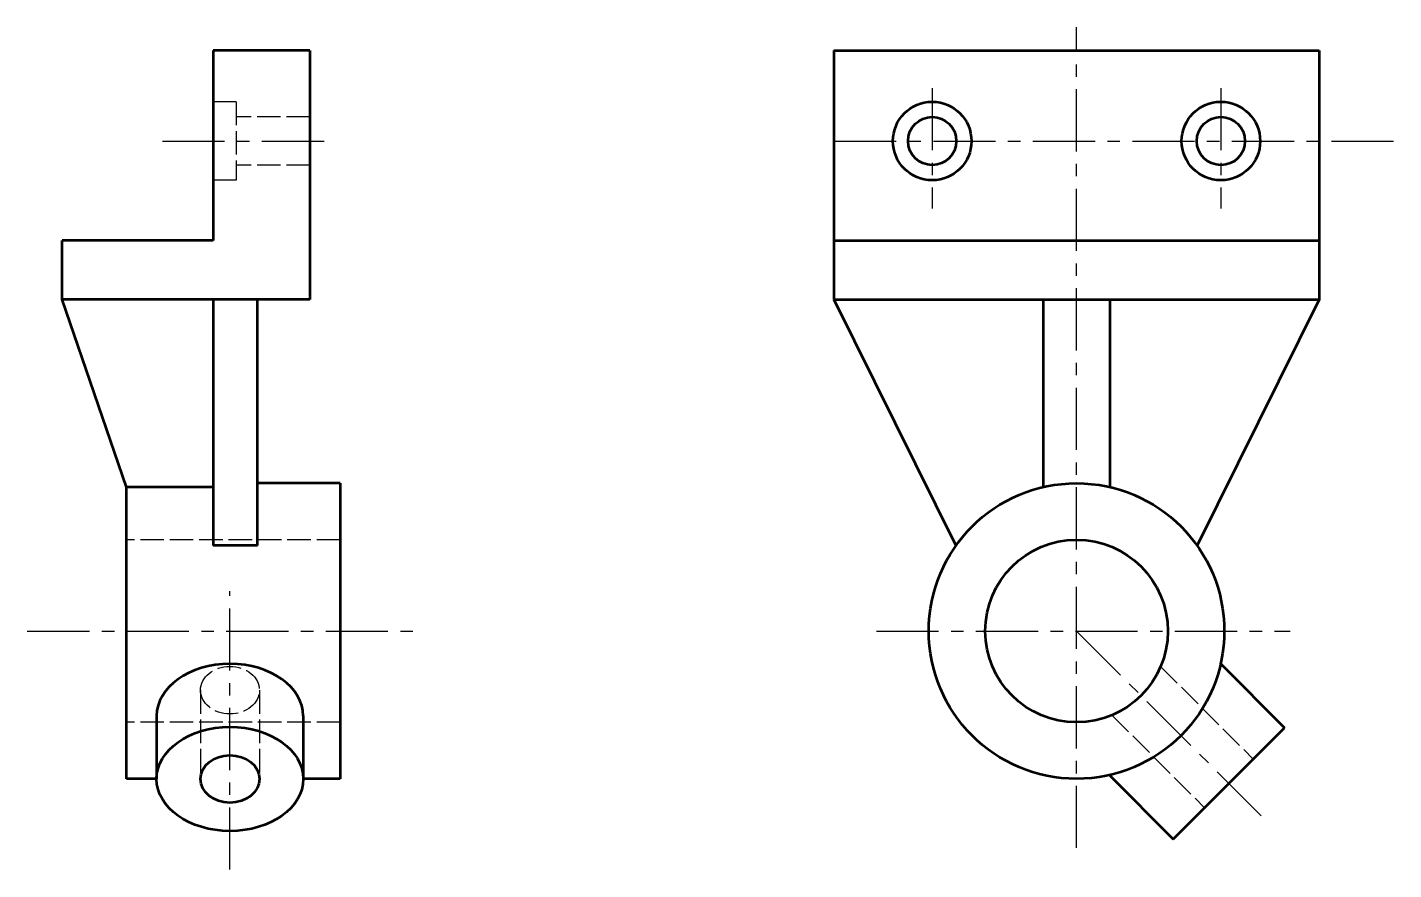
# Model space of a CAD drawing. Extents: x 349 to 488, y 68 to 154.
import ezdxf

# ---------------------------------------------------------------- set-up
doc = ezdxf.new("R2010")
doc.units = 0
doc.header["$LTSCALE"] = 2
doc.linetypes.add('ACAD_ISO02W100', pattern=[15, 12, -3])
doc.linetypes.add('CENTER', pattern=[50.8, 31.75, -6.35, 6.35, -6.35])
doc.layers.add('3中心线层', color=1, linetype='CENTER')
doc.layers.add('4虚线层', color=6, linetype='ACAD_ISO02W100')
doc.layers.add('粗实线', color=7, linetype='CONTINUOUS', lineweight=53)

msp = doc.modelspace()

# ---------------------------------------------------------------- linework, layer by layer
at = {"layer": '3中心线层', "color": 7, "ltscale": 0.1}
for p, q in [((455.92, 70.17), (455.92, 153.96)), ((441.18, 147.75), (441.18, 135.47)), ((470.66, 147.75), (470.66, 135.47)), ((362.57, 142.35), (379.96, 142.35)), ((431.14, 142.35), (488.3, 142.35)), ((369.47, 67.96), (369.47, 96.38)), ((348.78, 92.32), (389.03, 92.32)), ((435.49, 92.32), (477.72, 92.32)), ((455.92, 92.32), (474.96, 73.28))]:
    msp.add_line(p, q, dxfattribs=at)
at = {"layer": '4虚线层', "color": 7, "ltscale": 0.1}
for p, q in [((370.11, 146.36), (367.77, 146.36)), ((370.11, 146.36), (370.11, 138.34)), ((377.64, 144.81), (370.11, 144.81)), ((377.64, 139.89), (370.11, 139.89)), ((370.11, 138.34), (367.77, 138.34)), ((380.73, 101.63), (358.92, 101.63)), ((464.51, 88.7), (473.96, 79.25)), ((366.46, 86.28), (366.46, 77.22)), ((372.48, 86.28), (372.48, 77.22)), ((459.54, 83.73), (468.99, 74.28)), ((380.73, 83), (358.92, 83))]:
    msp.add_line(p, q, dxfattribs=at)
msp.add_ellipse((369.47, 86.28), major_axis=(-3.01, 0), ratio=0.805225, dxfattribs=at)
at = {"layer": '粗实线', "color": 7}
for p, q in [((367.77, 151.58), (367.77, 132.21)), ((377.64, 151.58), (367.77, 151.58)), ((377.64, 151.58), (377.64, 126.18)), ((431.14, 151.58), (431.14, 126.18)), ((431.14, 151.58), (480.7, 151.58)), ((480.7, 151.58), (480.7, 126.18)), ((352.34, 126.18), (352.34, 132.21)), ((367.77, 132.21), (352.34, 132.21)), ((431.14, 132.21), (480.7, 132.21)), ((377.64, 126.18), (352.34, 126.18)), ((358.92, 107.02), (352.34, 126.18)), ((367.77, 126.18), (367.77, 101.05)), ((372.29, 101.05), (372.29, 126.18)), ((431.14, 126.18), (480.7, 126.18)), ((431.14, 126.18), (443.61, 101.05)), ((452.52, 126.18), (452.52, 107.02)), ((459.32, 126.18), (459.32, 107.02)), ((480.7, 126.18), (468.23, 101.05)), ((367.77, 107.02), (358.92, 107.02)), ((358.92, 77.22), (358.92, 107.02)), ((380.73, 107.41), (372.29, 107.41)), ((380.73, 107.41), (380.73, 77.22)), ((372.29, 101.05), (367.77, 101.05)), ((470.64, 88.96), (477.15, 82.45)), ((361.98, 83.65), (361.98, 77.22)), ((376.96, 83.65), (376.96, 77.22)), ((465.79, 71.08), (477.15, 82.45)), ((361.98, 77.22), (358.92, 77.22)), ((380.73, 77.22), (376.96, 77.22)), ((459.27, 77.6), (465.79, 71.08))]:
    msp.add_line(p, q, dxfattribs=at)
for centre, radius in [((441.18, 142.35), 4.01), ((470.66, 142.35), 4.01), ((441.18, 142.35), 2.46), ((470.66, 142.35), 2.46), ((455.92, 92.32), 15.09), ((455.92, 92.32), 9.32)]:
    msp.add_circle(centre, radius, dxfattribs=at)
msp.add_ellipse((369.47, 83.65), major_axis=(-7.49, 0), ratio=0.710262, start_param=3.141593, end_param=6.283185, dxfattribs=at)
for major_axis, ratio in [((-7.49, 0), 0.710262), ((-3.01, 0), 0.805225)]:
    msp.add_ellipse((369.47, 77.22), major_axis=major_axis, ratio=ratio, dxfattribs=at)

doc.saveas('drawing.dxf')
